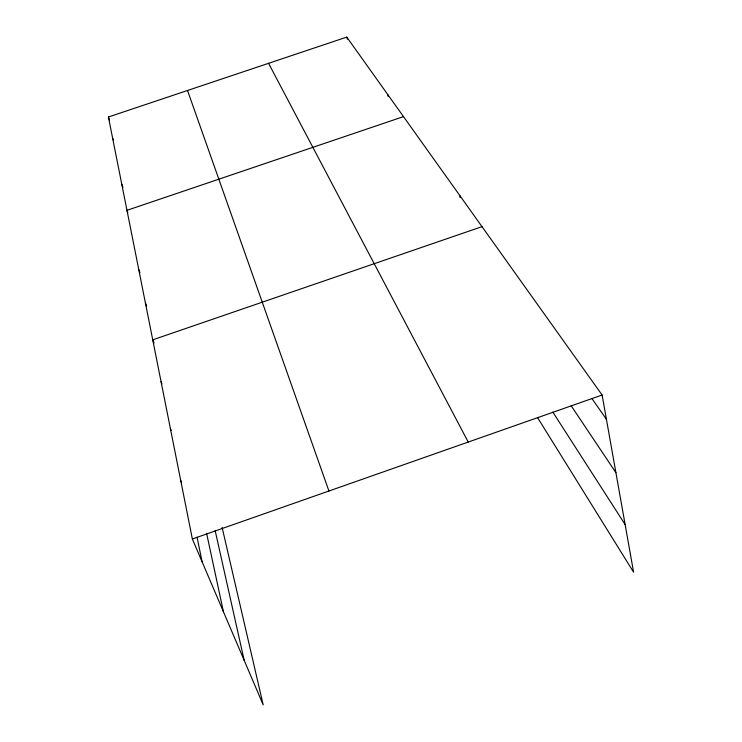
<?xml version="1.0" encoding="UTF-8"?>
<svg xmlns="http://www.w3.org/2000/svg" width="742" height="742" viewBox="0 0 742 742"><rect width="100%" height="100%" fill="white"/><g stroke="black" fill="none" stroke-linecap="round" stroke-linejoin="round"><path stroke-width="1.11" d="M222.118 527.451L263.197 704.9L192.364 538.998L602.114 395.013L633.594 572.203L537.662 417.774M482.012 226.653L152.741 339.836L154.03 343.045M403.509 116.624L126.965 210.32L127.8 212.453M192.364 538.998L108.406 117.004L346.774 37.1L602.114 395.013M591.875 398.454L606.427 419.295M571.145 405.726L615.916 472.682M552.846 412.107L625.135 524.594M268.567 63.32L468.239 442.056M180.705 480.426L181.595 482.532M170.345 428.357L171.198 430.406M161.079 381.768L161.932 383.864M145.404 302.959L146.647 306.084M138.717 269.346L139.988 272.555M121.781 184.257L122.996 187.383M112.543 137.799L113.35 139.904M108.406 117.004L109.575 120.074M187.522 90.487L328.929 491.009M346.774 37.1L347.33 39.205M387.686 94.438L388.224 96.59M459.688 195.369L460.188 197.539M215.124 530.465L244.183 660.361M206.628 533.424L223.435 611.779M197.066 537.189L202.074 561.75"/></g></svg>
